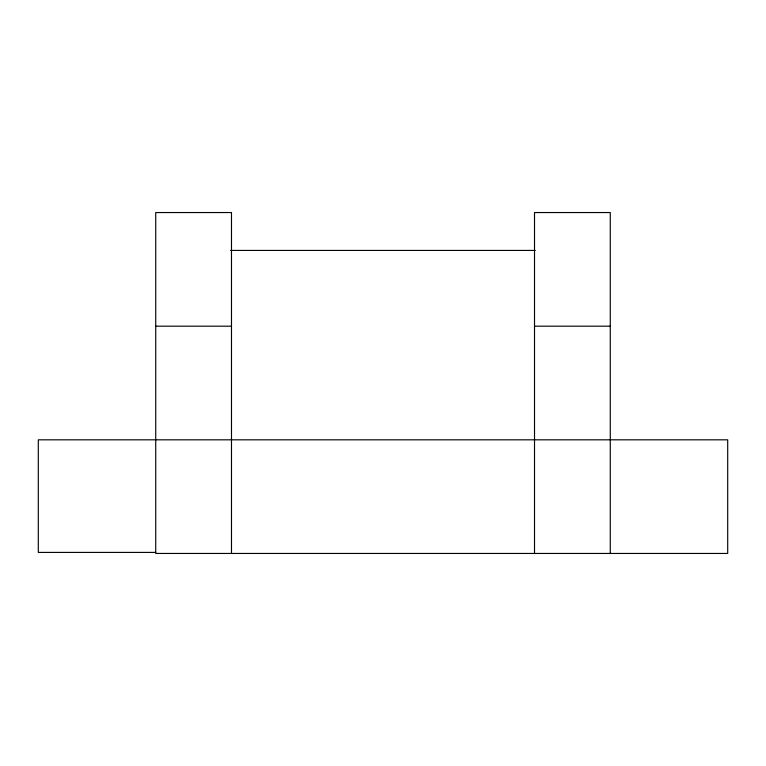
<?xml version="1.0" encoding="UTF-8"?>
<svg xmlns="http://www.w3.org/2000/svg" width="766" height="766" viewBox="0 0 766 766"><rect width="100%" height="100%" fill="white"/><g stroke="black" fill="none" stroke-linecap="round" stroke-linejoin="round"><path stroke-width="1.15" d="M230.614 250.425L535.243 250.425M155.728 326.182L231.485 326.182M534.515 326.182L610.272 326.182M155.709 552.41L38.3 552.41L38.3 439.818L727.7 439.818L727.7 553.454L155.728 553.454L155.728 212.546L231.485 212.546L231.485 553.454M610.272 553.454L610.272 212.546L534.515 212.546L534.515 553.454"/></g></svg>
